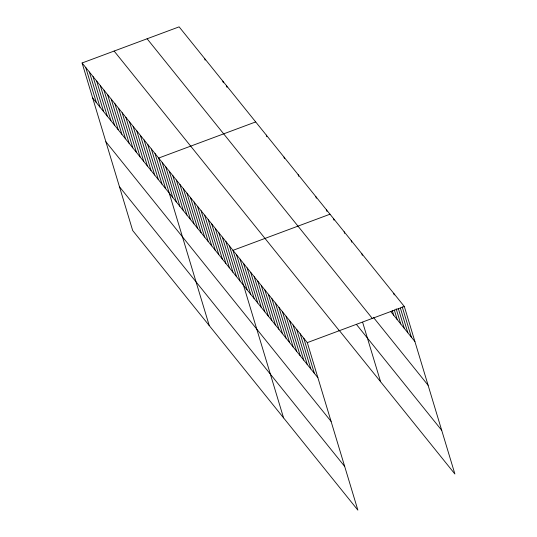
<?xml version="1.0" encoding="UTF-8"?>
<svg xmlns="http://www.w3.org/2000/svg" width="537" height="537" viewBox="0 0 537 537"><rect width="100%" height="100%" fill="white"/><g stroke="black" fill="none" stroke-linecap="round" stroke-linejoin="round"><path stroke-width="0.81" d="M82.101 62.983L307.298 342.619L357.877 510.15L132.679 230.514L82.101 62.983L179.123 26.85L404.321 306.486L454.899 474.017L339.129 330.262M255.693 121.926L158.663 158.059L209.249 325.59M330.007 214.209L232.984 250.343L283.563 417.867M307.298 342.619L404.321 306.486M390.641 311.42L414.906 341.552M373.504 317.468L428.103 385.264M147.104 38.771L372.302 318.414M356.769 324.838L441.703 430.305M114.119 51.055L339.317 330.698M92.686 98.043L317.884 377.686M105.883 141.761L331.081 421.397M119.483 186.795L344.68 466.438M402.226 306.875L411.369 337.155M400.374 308.057L407.831 332.765M393.708 293.303L394.185 294.9M398.279 308.446L404.294 328.369M396.178 308.835L400.75 323.972M394.326 310.017L397.212 319.582M392.232 310.406L393.675 315.185M361.857 253.759L362.334 255.35M351.238 240.576L351.722 242.167M344.163 231.783L344.64 233.38M333.544 218.599L334.027 220.197M362.629 322.26L380.585 381.74M326.469 209.813L326.946 211.41M315.85 196.629L316.333 198.227M298.156 174.659L298.639 176.25M283.999 157.079L284.482 158.677M266.305 135.109L266.788 136.707M303.761 338.229L314.346 373.289M226.52 85.705L227.003 87.303M300.217 333.833L310.802 368.892M222.875 81.181L223.358 82.772M296.679 329.436L307.265 364.502M293.142 325.046L303.727 360.105M289.604 320.649L300.19 355.709M286.067 316.253L296.652 351.319M282.522 311.863L293.108 346.922M204.644 58.54L205.127 60.137M278.985 307.466L289.571 342.525M275.447 303.069L286.033 338.135M271.91 298.679L282.496 333.739M268.372 294.283L278.958 329.349M264.828 289.886L275.414 324.952M261.291 285.496L271.876 320.555M257.753 281.099L268.339 316.165M254.216 276.703L264.801 311.769M250.678 272.313L261.264 307.372M247.134 267.916L257.72 302.982M243.597 263.526L254.182 298.585M240.059 259.129L250.645 294.189M236.522 254.733L247.107 289.799M229.44 245.946L240.026 281.005M225.902 241.549L236.488 276.615M222.365 237.159L232.951 272.219M218.828 232.763L229.413 267.822M215.29 228.366L225.876 263.432M211.746 223.976L222.331 259.035M208.208 219.579L218.794 254.645M204.671 215.183L215.256 250.249M201.133 210.793L211.719 245.852M197.596 206.396L208.181 241.462M194.052 201.999L204.637 237.065M190.514 197.609L201.1 232.669M186.977 193.213L197.562 228.279M183.439 188.816L194.025 223.882M179.902 184.426L190.487 219.485M176.358 180.029L186.943 215.095M172.82 175.639L183.406 210.699M169.283 171.243L179.868 206.302M165.745 166.846L176.331 201.912M162.208 162.456L172.793 197.515M155.018 153.528L165.604 188.594M151.374 149.004L161.959 184.063M147.729 144.48L158.314 179.539M144.084 139.949L154.669 175.015M140.432 135.425L151.018 170.484M136.787 130.894L147.373 165.96M133.142 126.37L143.728 161.429M129.498 121.839L140.083 156.905M125.853 117.314L136.438 152.374M122.208 112.783L132.793 147.85M118.556 108.259L129.142 143.319M114.911 103.728L125.497 138.794M111.266 99.204L121.852 134.263M107.622 94.673L118.207 129.739M103.977 90.149L114.562 125.208M100.325 85.618L110.917 120.684M96.68 81.094L107.266 116.153M93.035 76.563L103.621 111.629M89.39 72.039L99.976 107.098M85.745 67.508L96.331 102.574"/></g></svg>
